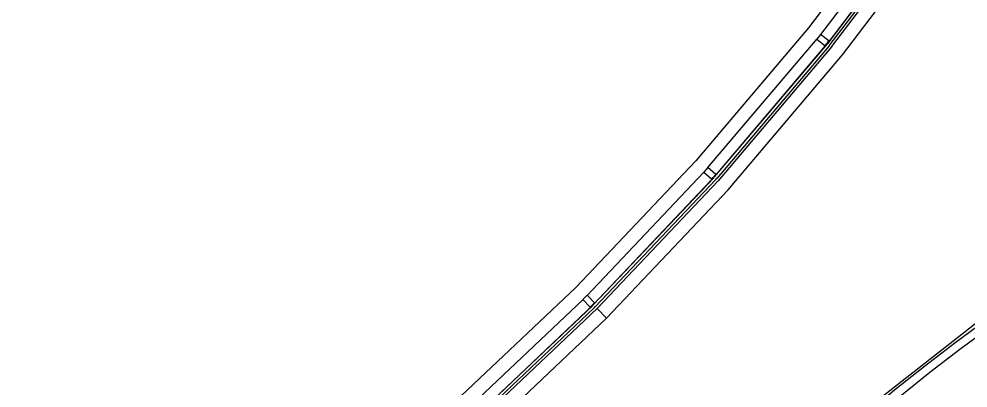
# Model space of a CAD drawing. Header units: inches. Extents: x -71 to 4528, y -885 to 4524.
# Drawn here: x 3305.6 to 3654.4, y 892.7 to 1028.4 of the extents above; entities that cross this region are included whole.
import ezdxf

# ---------------------------------------------------------------- set-up
doc = ezdxf.new("R2010")
doc.units = ezdxf.units.IN
doc.header["$LTSCALE"] = 96
doc.header["$MEASUREMENT"] = 0
doc.layers.add('A-Glaz-Exst', color=53, linetype='Continuous')
doc.layers.add('A-Wall-Bldg', color=235, linetype='Continuous')
doc.layers.add('Viewport', color=14, linetype='Continuous', plot=False)

msp = doc.modelspace()

# ---------------------------------------------------------------- linework, layer by layer
at = {"layer": 'A-Glaz-Exst'}
for p, q in [((3637.88, 1072.53), (3600.21, 1022.75)), ((3641.71, 1070.87), (3602.84, 1019.51)), ((3603.63, 1018.89), (3642.52, 1070.28)), ((3604.38, 1018.32), (3643.44, 1069.93)), ((3600.2, 1022.76), (3598.8, 1021)), ((3603.23, 1020.34), (3600.2, 1022.76)), ((3558.8, 973.79), (3598.87, 1021.09)), ((3561.26, 970.42), (3602.53, 1019.15)), ((3603.31, 1018.51), (3562, 969.76)), ((3598.8, 1021), (3601.82, 1018.58)), ((3601.82, 1018.58), (3602.35, 1019.24)), ((3602.35, 1019.24), (3602.39, 1019.2)), ((3602.39, 1019.2), (3602.46, 1019.28)), ((3602.41, 1019.31), (3602.64, 1019.6)), ((3602.46, 1019.28), (3602.41, 1019.31)), ((3602.64, 1019.6), (3602.69, 1019.57)), ((3602.69, 1019.57), (3602.75, 1019.64)), ((3602.7, 1019.68), (3603.23, 1020.34)), ((3602.75, 1019.64), (3602.7, 1019.68)), ((3604.38, 1018.32), (3562.55, 968.94)), ((3558.81, 973.8), (3557.31, 972.12)), ((3561.69, 971.21), (3558.81, 973.8)), ((3557.31, 972.13), (3514.4, 926.79)), ((3560.93, 970.06), (3516.66, 923.28)), ((3557.31, 972.12), (3560.19, 969.54)), ((3560.19, 969.54), (3560.75, 970.16)), ((3560.75, 970.16), (3560.8, 970.12)), ((3560.8, 970.12), (3560.86, 970.2)), ((3560.82, 970.24), (3561.07, 970.51)), ((3560.86, 970.2), (3560.82, 970.24)), ((3561.07, 970.51), (3561.11, 970.47)), ((3561.11, 970.47), (3561.18, 970.55)), ((3561.13, 970.59), (3561.69, 971.21)), ((3561.18, 970.55), (3561.13, 970.59)), ((3517.38, 922.58), (3561.67, 969.39)), ((3518.05, 921.92), (3562.55, 968.94)), ((3467.86, 882.68), (3512.88, 925.29)), ((3512.8, 925.21), (3514.39, 926.8)), ((3515.54, 922.47), (3512.8, 925.21)), ((3514.39, 926.8), (3517.13, 924.06)), ((3469.93, 879.06), (3516.31, 922.96)), ((3517.01, 922.24), (3470.6, 878.32)), ((3518.06, 921.93), (3471.05, 877.44)), ((3516.14, 923.07), (3515.54, 922.47)), ((3516.18, 923.02), (3516.14, 923.07)), ((3516.25, 923.09), (3516.18, 923.02)), ((3516.47, 923.4), (3516.21, 923.14)), ((3516.21, 923.14), (3516.25, 923.09)), ((3516.51, 923.36), (3516.47, 923.4)), ((3516.58, 923.43), (3516.51, 923.36)), ((3517.13, 924.06), (3516.54, 923.47)), ((3516.54, 923.47), (3516.58, 923.43))]:
    msp.add_line(p, q, dxfattribs=at)
for centre, radius, start, end in [((3601.86, 1018.48), 0.105, 352.8909, 110.3742), ((3603.33, 1020.32), 0.105, 172.4522, 289.9356), ((3603.65, 1018.56), 0.343, 94.5319, 188.1485), ((3562.01, 969.42), 0.343, 91.4373, 185.054), ((3561.8, 971.19), 0.105, 169.5729, 287.0563), ((3560.22, 969.44), 0.105, 349.1318, 106.6151), ((3515.57, 922.37), 0.104, 346.2583, 103.7417), ((3517.35, 922.25), 0.343, 88.1917, 181.8083), ((3517.24, 924.04), 0.105, 166.2583, 283.7417)]:
    msp.add_arc(centre, radius, start, end, dxfattribs=at)
at = {"layer": 'A-Wall-Bldg'}
for p, q in [((3608.19, 1015.19), (3647.4, 1067.02)), ((3566.17, 965.6), (3608.19, 1015.19)), ((3521.5, 918.39), (3566.17, 965.6)), ((3518.05, 921.94), (3521.55, 918.45)), ((3610.57, 880.07), (3666.17, 923.63)), ((3474.29, 873.72), (3521.5, 918.39))]:
    msp.add_line(p, q, dxfattribs=at)
msp.add_lwpolyline([(3634.49, 1076.32), (3595.8, 1025.19), (3554.36, 976.27), (3510.29, 929.7), (3463.72, 885.63), (3414.8, 844.19), (3363.67, 805.5), (3322.74, 777.93), (3322.74, 777.93), (3299.98, 800.67)], dxfattribs=at)
for centre, radius, start, end in [((4000.96, 439.04), 587.01, 90.19162, 179.80829), ((4001.01, 438.98), 584.06, 90.10001, 179.90001), ((4000.96, 439.03), 556.01, 90.1, 179.9), ((4001.03, 438.96), 550.08, 89.9, 180.1)]:
    msp.add_arc(centre, radius, start, end, dxfattribs=at)
at = {"layer": 'Viewport'}
msp.add_lwpolyline([(3277.33, 52.97), (3307.03, 82.68), (3312.7, 77.01), (3356.06, 120.37), (3356.06, 399.01), (3348.01, 399.01), (3348.01, 441), (3356.06, 441), (3356.06, 719.64), (3314.34, 761.36), (3368.79, 798.05), (3420.62, 837.27), (3469.51, 878.6), (3516.66, 923.28), (3561.97, 971.27), (3602.7, 1019.33), (3641.91, 1071.17)], dxfattribs=at)

doc.saveas('drawing.dxf')
